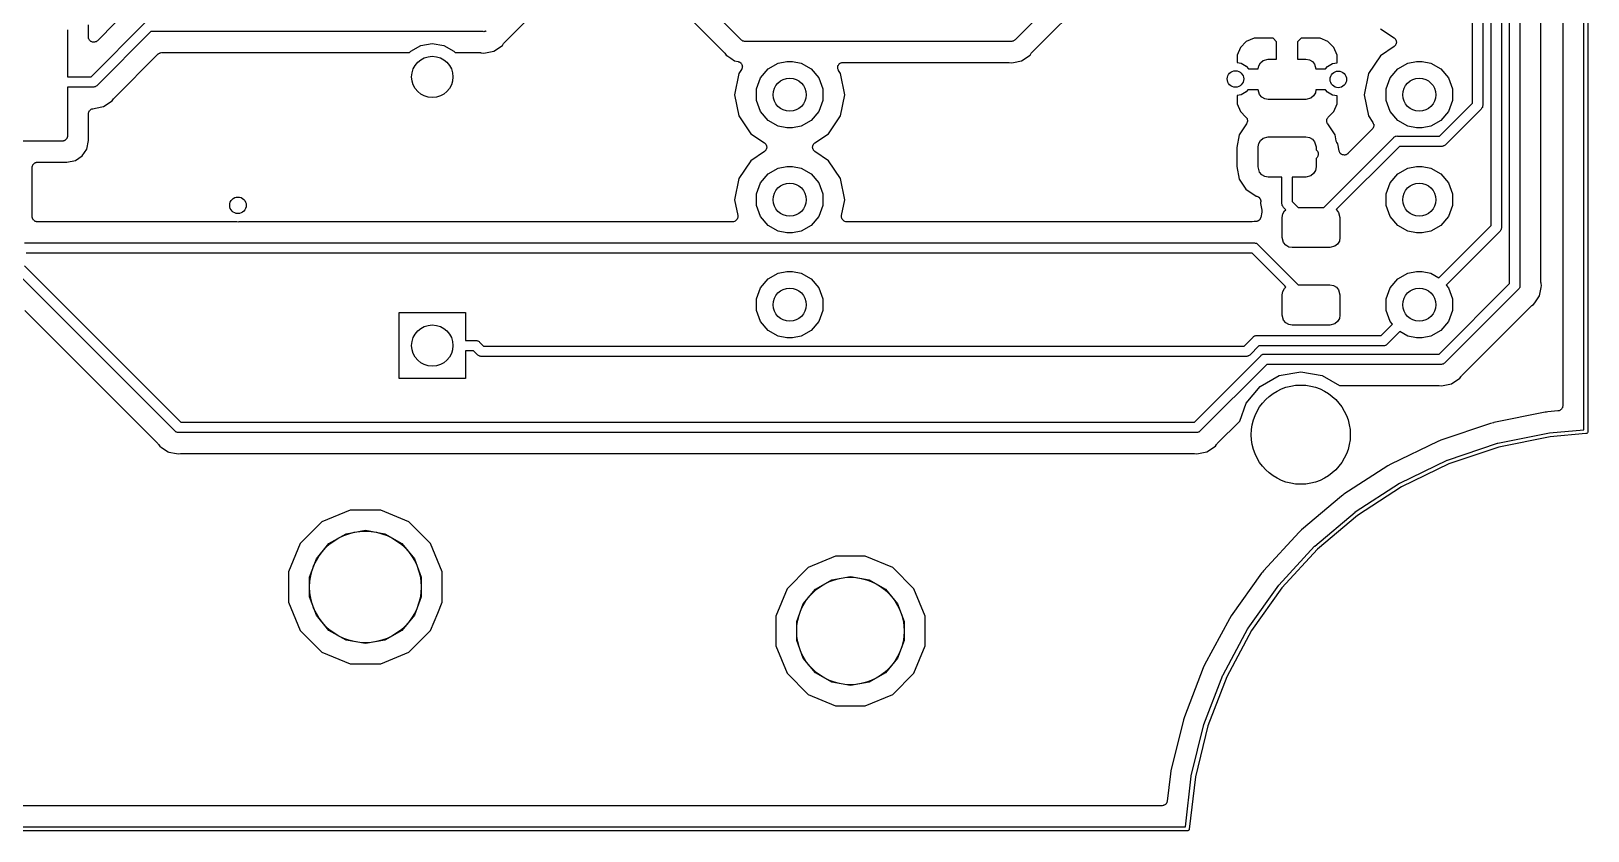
# Model space of a CAD drawing. Extents: x 202.7 to 262.5, y -125.5 to -33.7.
# Drawn here: x 224.82 to 262.5, y -125.46 to -106.11 of the extents above; entities that cross this region are included whole.
import ezdxf

# ---------------------------------------------------------------- set-up
doc = ezdxf.new("R2010")
doc.units = 0
doc.header["$MEASUREMENT"] = 0
doc.layers.add('BLACK', color=7, linetype='CONTINUOUS')

msp = doc.modelspace()

# ---------------------------------------------------------------- linework, layer by layer
at = {"layer": 'BLACK', "linetype": 'CONTINUOUS'}
for p, q in [((262.4, -115.754), (262.4, -43.7949)), ((262.5, -43.7456), (262.5, -115.804)), ((260.606, -112.216), (260.606, -84.9719)), ((260.856, -84.8045), (260.856, -112.263)), ((260.156, -110.817), (260.156, -90.1542)), ((260.406, -90.1078), (260.406, -110.864)), ((259.706, -107.852), (259.706, -91.3328)), ((259.956, -91.2864), (259.956, -107.899)), ((257.34, -97.615), (248.636, -106.32)), ((261.364, -112.193), (261.364, -97.729)), ((261.892, -97.7345), (261.892, -115.175)), ((249.097, -106.576), (253.313, -102.361)), ((242.003, -106.32), (239.481, -103.798)), ((236.27, -106.395), (238.53, -104.134)), ((239.35, -104.385), (241.594, -106.63)), ((225.7, -106.077), (225.7, -107.214)), ((226.208, -106.255), (226.208, -105.963)), ((226.211, -106.272), (226.208, -106.255)), ((226.274, -107.214), (227.573, -105.915)), ((227.717, -106.125), (226.418, -107.424)), ((226.864, -105.906), (226.425, -106.345)), ((235.764, -106.125), (227.717, -106.125)), ((235.78, -106.126), (235.764, -106.125)), ((235.796, -106.122), (235.78, -106.126)), ((235.813, -106.119), (235.796, -106.122)), ((235.818, -106.116), (235.813, -106.119)), ((235.823, -106.115), (235.818, -106.116)), ((235.837, -106.106), (235.823, -106.115)), ((257.477, -106.053), (257.808, -106.274)), ((226.212, -106.288), (226.211, -106.272)), ((226.215, -106.293), (226.212, -106.288)), ((226.216, -106.299), (226.215, -106.293)), ((226.224, -106.313), (226.216, -106.299)), ((226.231, -106.328), (226.224, -106.313)), ((226.235, -106.332), (226.231, -106.328)), ((226.238, -106.337), (226.235, -106.332)), ((226.25, -106.347), (226.238, -106.337)), ((226.262, -106.359), (226.25, -106.347)), ((226.267, -106.362), (226.262, -106.359)), ((226.272, -106.365), (226.267, -106.362)), ((226.287, -106.371), (226.272, -106.365)), ((226.302, -106.378), (226.287, -106.371)), ((226.308, -106.378), (226.302, -106.378)), ((226.313, -106.38), (226.308, -106.378)), ((226.33, -106.38), (226.313, -106.38)), ((226.346, -106.382), (226.33, -106.38)), ((226.351, -106.38), (226.346, -106.382)), ((226.357, -106.38), (226.351, -106.38)), ((226.373, -106.375), (226.357, -106.38)), ((226.389, -106.37), (226.373, -106.375)), ((226.393, -106.367), (226.389, -106.37)), ((226.398, -106.365), (226.393, -106.367)), ((226.411, -106.355), (226.398, -106.365)), ((226.425, -106.345), (226.411, -106.355)), ((227.953, -106.638), (227.969, -106.633)), ((227.969, -106.633), (227.974, -106.634)), ((227.974, -106.634), (227.98, -106.633)), ((227.98, -106.633), (233.978, -106.633)), ((233.978, -106.633), (234.008, -106.598)), ((234.008, -106.598), (234.252, -106.457)), ((234.252, -106.457), (234.53, -106.408)), ((234.53, -106.408), (234.808, -106.457)), ((234.808, -106.457), (235.052, -106.598)), ((235.052, -106.598), (235.082, -106.633)), ((235.082, -106.633), (235.695, -106.633)), ((235.695, -106.633), (235.707, -106.635)), ((235.707, -106.635), (235.719, -106.635)), ((235.719, -106.635), (235.769, -106.645)), ((235.769, -106.645), (235.819, -106.635)), ((235.819, -106.635), (236.016, -106.596)), ((235.819, -106.635), (235.819, -106.635)), ((236.016, -106.596), (236.226, -106.456)), ((236.226, -106.456), (236.254, -106.414)), ((236.254, -106.414), (236.263, -106.405)), ((236.263, -106.405), (236.27, -106.395)), ((241.594, -106.63), (241.602, -106.64)), ((242.013, -106.332), (242.003, -106.32)), ((242.028, -106.341), (242.013, -106.332)), ((242.041, -106.35), (242.028, -106.341)), ((242.047, -106.351), (242.041, -106.35)), ((242.052, -106.354), (242.047, -106.351)), ((242.068, -106.357), (242.052, -106.354)), ((242.084, -106.361), (242.068, -106.357)), ((242.1, -106.36), (242.084, -106.361)), ((248.538, -106.36), (242.1, -106.36)), ((248.555, -106.361), (248.538, -106.36)), ((248.571, -106.357), (248.555, -106.361)), ((248.587, -106.354), (248.571, -106.357)), ((248.592, -106.351), (248.587, -106.354)), ((248.597, -106.35), (248.592, -106.351)), ((248.611, -106.341), (248.597, -106.35)), ((248.625, -106.332), (248.611, -106.341)), ((248.636, -106.32), (248.625, -106.332)), ((249.037, -106.64), (249.044, -106.63)), ((249.044, -106.63), (249.097, -106.576)), ((249.097, -106.576), (249.097, -106.576)), ((254.089, -106.505), (254.012, -106.691)), ((254.232, -106.362), (254.089, -106.505)), ((254.419, -106.284), (254.232, -106.362)), ((254.882, -106.284), (254.419, -106.284)), ((254.966, -106.369), (254.882, -106.284)), ((254.966, -106.792), (254.966, -106.369)), ((255.558, -106.284), (255.474, -106.369)), ((255.474, -106.369), (255.474, -106.792)), ((256.021, -106.284), (255.558, -106.284)), ((256.208, -106.362), (256.021, -106.284)), ((256.351, -106.505), (256.208, -106.362)), ((256.428, -106.691), (256.351, -106.505)), ((257.808, -106.486), (257.477, -106.707)), ((257.808, -106.274), (257.818, -106.284)), ((257.818, -106.476), (257.808, -106.486)), ((257.818, -106.284), (257.829, -106.292)), ((257.829, -106.468), (257.818, -106.476)), ((257.829, -106.292), (257.834, -106.299)), ((257.834, -106.461), (257.829, -106.468)), ((257.834, -106.299), (257.84, -106.305)), ((257.84, -106.455), (257.834, -106.461)), ((257.84, -106.305), (257.846, -106.317)), ((257.846, -106.443), (257.84, -106.455)), ((257.846, -106.317), (257.854, -106.329)), ((257.854, -106.431), (257.846, -106.443)), ((257.854, -106.329), (257.856, -106.337)), ((257.856, -106.423), (257.854, -106.431)), ((257.856, -106.337), (257.86, -106.344)), ((257.86, -106.416), (257.856, -106.423)), ((257.86, -106.344), (257.861, -106.358)), ((257.861, -106.402), (257.86, -106.416)), ((257.861, -106.358), (257.864, -106.372)), ((257.864, -106.388), (257.861, -106.402)), ((257.864, -106.372), (257.864, -106.38)), ((257.864, -106.38), (257.864, -106.388)), ((226.827, -107.734), (227.89, -106.67)), ((227.89, -106.67), (227.895, -106.667)), ((227.895, -106.667), (227.898, -106.663)), ((227.898, -106.663), (227.913, -106.654)), ((227.913, -106.654), (227.926, -106.645)), ((227.926, -106.645), (227.932, -106.643)), ((227.932, -106.643), (227.936, -106.641)), ((227.936, -106.641), (227.953, -106.638)), ((241.602, -106.64), (241.61, -106.649)), ((241.61, -106.649), (241.639, -106.691)), ((241.639, -106.691), (241.681, -106.72)), ((241.681, -106.72), (241.681, -106.72)), ((241.681, -106.72), (241.756, -106.77)), ((241.756, -106.77), (241.848, -106.831)), ((241.848, -106.831), (241.932, -106.848)), ((241.932, -106.848), (241.945, -106.853)), ((241.945, -106.853), (241.958, -106.856)), ((241.958, -106.856), (241.965, -106.861)), ((241.965, -106.861), (241.973, -106.864)), ((241.973, -106.864), (241.983, -106.873)), ((241.983, -106.873), (241.995, -106.881)), ((241.995, -106.881), (242, -106.887)), ((242, -106.887), (242.006, -106.893)), ((242.006, -106.893), (242.013, -106.905)), ((242.013, -106.905), (242.021, -106.916)), ((242.021, -106.916), (242.023, -106.924)), ((242.023, -106.924), (242.027, -106.932)), ((242.027, -107.01), (242.025, -107.018)), ((242.027, -106.932), (242.029, -106.945)), ((242.03, -107.003), (242.027, -107.01)), ((242.029, -106.945), (242.033, -106.959)), ((242.031, -106.989), (242.03, -107.003)), ((242.034, -106.975), (242.031, -106.989)), ((242.033, -106.959), (242.033, -106.967)), ((242.033, -106.967), (242.034, -106.975)), ((242.658, -107.028), (242.902, -106.887)), ((242.902, -106.887), (243.11, -106.85)), ((243.11, -106.85), (243.25, -106.85)), ((243.25, -106.85), (243.458, -106.887)), ((243.458, -106.887), (243.702, -107.028)), ((244.342, -106.981), (244.343, -106.977)), ((244.343, -106.999), (244.342, -106.981)), ((244.343, -106.973), (244.349, -106.956)), ((244.343, -106.977), (244.343, -106.973)), ((244.343, -107.017), (244.343, -106.999)), ((244.349, -106.956), (244.354, -106.939)), ((244.354, -106.939), (244.357, -106.935)), ((244.357, -106.935), (244.358, -106.932)), ((244.358, -106.932), (244.37, -106.918)), ((244.37, -106.918), (244.38, -106.903)), ((244.38, -106.903), (244.384, -106.901)), ((244.384, -106.901), (244.387, -106.898)), ((244.387, -106.898), (244.402, -106.889)), ((244.402, -106.889), (244.417, -106.879)), ((244.417, -106.879), (244.421, -106.878)), ((244.421, -106.878), (244.425, -106.876)), ((244.425, -106.876), (244.442, -106.873)), ((244.442, -106.873), (244.46, -106.868)), ((244.46, -106.868), (244.464, -106.869)), ((244.464, -106.869), (244.468, -106.868)), ((244.468, -106.868), (248.469, -106.868)), ((248.469, -106.868), (248.481, -106.87)), ((248.481, -106.87), (248.494, -106.87)), ((248.494, -106.87), (248.544, -106.88)), ((248.544, -106.88), (248.594, -106.87)), ((248.594, -106.87), (248.791, -106.831)), ((248.594, -106.87), (248.594, -106.87)), ((248.791, -106.831), (249, -106.691)), ((249, -106.691), (249.028, -106.649)), ((249.028, -106.649), (249.037, -106.64)), ((254.012, -106.691), (254.012, -106.871)), ((254.012, -106.871), (254.109, -106.888)), ((254.109, -106.888), (254.231, -106.959)), ((254.231, -106.959), (254.287, -107.026)), ((254.522, -107.026), (254.535, -106.953)), ((254.535, -106.953), (254.577, -106.88)), ((254.577, -106.88), (254.642, -106.825)), ((254.642, -106.825), (254.764, -106.792)), ((254.764, -106.792), (254.966, -106.792)), ((255.474, -106.792), (255.676, -106.792)), ((255.676, -106.792), (255.76, -106.807)), ((255.76, -106.807), (255.833, -106.85)), ((255.833, -106.85), (255.887, -106.914)), ((255.887, -106.914), (255.917, -107.026)), ((256.151, -107.026), (256.199, -106.969)), ((256.199, -106.969), (256.321, -106.898)), ((256.321, -106.898), (256.428, -106.879)), ((256.428, -106.879), (256.428, -106.691)), ((257.477, -106.707), (257.188, -107.14)), ((257.898, -107.028), (258.142, -106.887)), ((258.142, -106.887), (258.35, -106.85)), ((258.35, -106.85), (258.49, -106.85)), ((258.49, -106.85), (258.698, -106.887)), ((258.698, -106.887), (258.942, -107.028)), ((225.7, -107.214), (226.274, -107.214)), ((241.948, -107.14), (241.846, -107.65)), ((242.012, -107.043), (241.948, -107.14)), ((242.018, -107.03), (242.012, -107.043)), ((242.025, -107.018), (242.018, -107.03)), ((242.38, -107.509), (242.476, -107.244)), ((242.476, -107.244), (242.658, -107.028)), ((243.702, -107.028), (243.884, -107.244)), ((243.884, -107.244), (243.98, -107.509)), ((244.345, -107.021), (244.343, -107.017)), ((244.345, -107.025), (244.345, -107.021)), ((244.352, -107.042), (244.345, -107.025)), ((244.358, -107.059), (244.352, -107.042)), ((244.361, -107.062), (244.358, -107.059)), ((244.363, -107.066), (244.361, -107.062)), ((244.412, -107.14), (244.363, -107.066)), ((244.514, -107.65), (244.412, -107.14)), ((254.287, -107.026), (254.522, -107.026)), ((255.917, -107.026), (256.151, -107.026)), ((257.188, -107.14), (257.086, -107.65)), ((257.62, -107.509), (257.716, -107.244)), ((257.716, -107.244), (257.898, -107.028)), ((258.942, -107.028), (259.124, -107.244)), ((259.124, -107.244), (259.22, -107.509)), ((226.321, -107.464), (225.7, -107.464)), ((225.7, -107.464), (225.7, -108.648)), ((226.337, -107.465), (226.321, -107.464)), ((226.353, -107.461), (226.337, -107.465)), ((226.369, -107.458), (226.353, -107.461)), ((226.374, -107.455), (226.369, -107.458)), ((226.38, -107.454), (226.374, -107.455)), ((226.393, -107.445), (226.38, -107.454)), ((226.408, -107.436), (226.393, -107.445)), ((226.418, -107.424), (226.408, -107.436)), ((226.782, -107.795), (226.811, -107.753)), ((226.811, -107.753), (226.819, -107.744)), ((226.819, -107.744), (226.827, -107.734)), ((241.846, -107.65), (241.948, -108.16)), ((242.38, -107.791), (242.38, -107.509)), ((243.98, -107.509), (243.98, -107.791)), ((244.412, -108.16), (244.514, -107.65)), ((254.109, -107.652), (254.012, -107.669)), ((254.012, -107.669), (254.012, -107.869)), ((254.231, -107.581), (254.109, -107.652)), ((254.271, -107.534), (254.231, -107.581)), ((254.523, -107.534), (254.271, -107.534)), ((254.553, -107.646), (254.523, -107.534)), ((254.607, -107.71), (254.553, -107.646)), ((254.68, -107.753), (254.607, -107.71)), ((254.764, -107.767), (254.68, -107.753)), ((255.798, -107.735), (255.676, -107.767)), ((255.863, -107.68), (255.798, -107.735)), ((255.905, -107.607), (255.863, -107.68)), ((255.918, -107.534), (255.905, -107.607)), ((256.151, -107.534), (255.918, -107.534)), ((256.199, -107.591), (256.151, -107.534)), ((256.321, -107.662), (256.199, -107.591)), ((256.428, -107.681), (256.321, -107.662)), ((256.428, -107.869), (256.428, -107.681)), ((257.086, -107.65), (257.188, -108.16)), ((257.62, -107.791), (257.62, -107.509)), ((259.22, -107.509), (259.22, -107.791)), ((226.208, -108.112), (226.212, -108.092)), ((226.208, -108.762), (226.208, -108.112)), ((226.212, -108.092), (226.215, -108.071)), ((226.215, -108.07), (226.216, -108.069)), ((226.215, -108.071), (226.215, -108.07)), ((226.216, -108.069), (226.226, -108.051)), ((226.226, -108.051), (226.236, -108.033)), ((226.236, -108.033), (226.237, -108.032)), ((226.237, -108.032), (226.238, -108.03)), ((226.238, -108.03), (226.254, -108.017)), ((226.254, -108.017), (226.269, -108.004)), ((226.269, -108.004), (226.27, -108.003)), ((226.27, -108.003), (226.272, -108.002)), ((226.272, -108.002), (226.291, -107.995)), ((226.291, -107.995), (226.31, -107.988)), ((226.31, -107.988), (226.376, -107.974)), ((226.376, -107.974), (226.573, -107.935)), ((226.376, -107.974), (226.376, -107.974)), ((226.573, -107.935), (226.782, -107.795)), ((242.476, -108.056), (242.38, -107.791)), ((242.658, -108.272), (242.476, -108.056)), ((243.884, -108.056), (243.702, -108.272)), ((243.98, -107.791), (243.884, -108.056)), ((254.012, -107.869), (254.089, -108.055)), ((254.089, -108.055), (254.225, -108.19)), ((255.676, -107.767), (254.764, -107.767)), ((256.215, -108.19), (256.351, -108.055)), ((256.351, -108.055), (256.428, -107.869)), ((257.716, -108.056), (257.62, -107.791)), ((257.898, -108.272), (257.716, -108.056)), ((258.908, -108.65), (259.706, -107.852)), ((259.124, -108.056), (258.942, -108.272)), ((259.916, -107.996), (259.052, -108.86)), ((259.22, -107.791), (259.124, -108.056)), ((259.928, -107.986), (259.916, -107.996)), ((259.937, -107.971), (259.928, -107.986)), ((259.946, -107.958), (259.937, -107.971)), ((259.947, -107.952), (259.946, -107.958)), ((259.95, -107.947), (259.947, -107.952)), ((259.953, -107.931), (259.95, -107.947)), ((259.957, -107.915), (259.953, -107.931)), ((259.956, -107.899), (259.957, -107.915)), ((241.948, -108.16), (242.237, -108.593)), ((242.902, -108.413), (242.658, -108.272)), ((243.11, -108.45), (242.902, -108.413)), ((243.25, -108.45), (243.11, -108.45)), ((243.458, -108.413), (243.25, -108.45)), ((243.702, -108.272), (243.458, -108.413)), ((244.123, -108.593), (244.412, -108.16)), ((254.236, -108.357), (254.06, -108.62)), ((254.225, -108.19), (254.225, -108.192)), ((254.225, -108.192), (254.226, -108.192)), ((254.226, -108.192), (254.238, -108.21)), ((254.237, -108.355), (254.236, -108.357)), ((254.238, -108.354), (254.237, -108.355)), ((254.238, -108.21), (254.25, -108.227)), ((254.239, -108.353), (254.238, -108.354)), ((254.248, -108.334), (254.239, -108.353)), ((254.257, -108.316), (254.248, -108.334)), ((254.25, -108.227), (254.25, -108.228)), ((254.25, -108.228), (254.251, -108.229)), ((254.251, -108.229), (254.256, -108.249)), ((254.256, -108.249), (254.261, -108.269)), ((254.259, -108.293), (254.257, -108.313)), ((254.257, -108.313), (254.257, -108.314)), ((254.257, -108.314), (254.257, -108.316)), ((254.261, -108.272), (254.259, -108.293)), ((254.261, -108.269), (254.261, -108.271)), ((254.261, -108.271), (254.261, -108.272)), ((256.179, -108.269), (256.184, -108.249)), ((256.179, -108.271), (256.179, -108.269)), ((256.179, -108.272), (256.179, -108.271)), ((256.181, -108.293), (256.179, -108.272)), ((256.183, -108.313), (256.181, -108.293)), ((256.183, -108.314), (256.183, -108.313)), ((256.183, -108.316), (256.183, -108.314)), ((256.192, -108.334), (256.183, -108.316)), ((256.184, -108.249), (256.189, -108.229)), ((256.189, -108.229), (256.19, -108.228)), ((256.19, -108.227), (256.202, -108.21)), ((256.19, -108.228), (256.19, -108.227)), ((256.201, -108.353), (256.192, -108.334)), ((256.202, -108.354), (256.201, -108.353)), ((256.202, -108.21), (256.214, -108.192)), ((256.203, -108.355), (256.202, -108.354)), ((256.204, -108.357), (256.203, -108.355)), ((256.38, -108.62), (256.204, -108.357)), ((256.214, -108.192), (256.215, -108.192)), ((256.215, -108.192), (256.215, -108.19)), ((257.282, -108.485), (256.694, -109.073)), ((257.188, -108.16), (257.298, -108.325)), ((257.294, -108.468), (257.282, -108.485)), ((257.306, -108.452), (257.294, -108.468)), ((257.298, -108.325), (257.306, -108.344)), ((257.306, -108.344), (257.315, -108.363)), ((257.307, -108.45), (257.306, -108.452)), ((257.313, -108.429), (257.307, -108.449)), ((257.307, -108.449), (257.307, -108.45)), ((257.318, -108.409), (257.313, -108.429)), ((257.315, -108.363), (257.315, -108.364)), ((257.315, -108.364), (257.316, -108.365)), ((257.316, -108.365), (257.317, -108.386)), ((257.317, -108.386), (257.319, -108.407)), ((257.319, -108.407), (257.318, -108.408)), ((257.318, -108.408), (257.318, -108.409)), ((258.142, -108.413), (257.898, -108.272)), ((258.35, -108.45), (258.142, -108.413)), ((258.49, -108.45), (258.35, -108.45)), ((258.698, -108.413), (258.49, -108.45)), ((258.942, -108.272), (258.698, -108.413)), ((225.573, -108.775), (224.563, -108.775)), ((225.584, -108.773), (225.573, -108.775)), ((225.595, -108.773), (225.584, -108.773)), ((225.605, -108.769), (225.595, -108.773)), ((225.616, -108.767), (225.605, -108.769)), ((225.626, -108.762), (225.616, -108.767)), ((225.636, -108.758), (225.626, -108.762)), ((225.645, -108.751), (225.636, -108.758)), ((225.655, -108.745), (225.645, -108.751)), ((225.662, -108.737), (225.655, -108.745)), ((225.67, -108.73), (225.662, -108.737)), ((225.676, -108.72), (225.67, -108.73)), ((225.683, -108.712), (225.676, -108.72)), ((225.687, -108.701), (225.683, -108.712)), ((225.692, -108.691), (225.687, -108.701)), ((225.694, -108.68), (225.692, -108.691)), ((225.698, -108.67), (225.694, -108.68)), ((225.7, -108.648), (225.698, -108.659)), ((225.698, -108.659), (225.698, -108.67)), ((226.167, -108.968), (226.208, -108.762)), ((242.237, -108.593), (242.568, -108.814)), ((242.568, -108.814), (242.578, -108.824)), ((242.578, -108.824), (242.589, -108.832)), ((242.589, -108.832), (242.594, -108.839)), ((242.594, -108.839), (242.6, -108.845)), ((242.6, -108.845), (242.606, -108.857)), ((242.606, -108.857), (242.614, -108.869)), ((242.614, -108.869), (242.616, -108.877)), ((242.616, -108.877), (242.62, -108.884)), ((242.62, -108.884), (242.621, -108.898)), ((243.739, -108.898), (243.74, -108.884)), ((243.74, -108.884), (243.744, -108.877)), ((243.744, -108.877), (243.746, -108.869)), ((243.746, -108.869), (243.754, -108.857)), ((243.754, -108.857), (243.76, -108.845)), ((243.76, -108.845), (243.766, -108.839)), ((243.766, -108.839), (243.771, -108.832)), ((243.771, -108.832), (243.782, -108.824)), ((243.782, -108.824), (243.792, -108.814)), ((243.792, -108.814), (244.123, -108.593)), ((254.06, -108.62), (254, -108.924)), ((254.52, -108.911), (254.535, -108.828)), ((254.535, -108.828), (254.577, -108.755)), ((254.577, -108.755), (254.642, -108.7)), ((254.642, -108.7), (254.764, -108.667)), ((254.764, -108.667), (255.676, -108.667)), ((255.676, -108.667), (255.76, -108.682)), ((255.76, -108.682), (255.833, -108.725)), ((255.833, -108.725), (255.887, -108.789)), ((255.887, -108.789), (255.92, -108.911)), ((256.111, -110.375), (257.795, -108.69)), ((256.409, -108.768), (256.38, -108.62)), ((256.41, -108.771), (256.409, -108.768)), ((256.411, -108.773), (256.41, -108.771)), ((256.418, -108.791), (256.411, -108.773)), ((256.425, -108.809), (256.418, -108.791)), ((256.427, -108.811), (256.425, -108.809)), ((256.428, -108.814), (256.427, -108.811)), ((256.446, -108.841), (256.428, -108.814)), ((256.48, -109.008), (256.446, -108.841)), ((257.795, -108.69), (257.806, -108.678)), ((257.806, -108.678), (257.82, -108.669)), ((257.82, -108.669), (257.834, -108.66)), ((257.834, -108.66), (257.839, -108.659)), ((257.839, -108.659), (257.844, -108.656)), ((257.844, -108.656), (257.86, -108.653)), ((257.86, -108.653), (257.876, -108.649)), ((257.876, -108.649), (257.893, -108.65)), ((257.893, -108.65), (258.908, -108.65)), ((259.003, -108.894), (258.987, -108.897)), ((259.008, -108.891), (259.003, -108.894)), ((259.014, -108.89), (259.008, -108.891)), ((259.027, -108.881), (259.014, -108.89)), ((259.042, -108.872), (259.027, -108.881)), ((259.052, -108.86), (259.042, -108.872)), ((225.687, -109.283), (225.893, -109.242)), ((225.893, -109.242), (226.057, -109.132)), ((226.057, -109.132), (226.167, -108.968)), ((242.237, -109.247), (241.948, -109.68)), ((242.568, -109.026), (242.237, -109.247)), ((242.578, -109.016), (242.568, -109.026)), ((242.589, -109.008), (242.578, -109.016)), ((242.594, -109.001), (242.589, -109.008)), ((242.6, -108.995), (242.594, -109.001)), ((242.606, -108.983), (242.6, -108.995)), ((242.614, -108.971), (242.606, -108.983)), ((242.616, -108.963), (242.614, -108.971)), ((242.62, -108.956), (242.616, -108.963)), ((242.621, -108.942), (242.62, -108.956)), ((242.621, -108.898), (242.624, -108.912)), ((242.624, -108.928), (242.621, -108.942)), ((242.624, -108.912), (242.624, -108.92)), ((242.624, -108.92), (242.624, -108.928)), ((243.736, -108.912), (243.739, -108.898)), ((243.736, -108.92), (243.736, -108.912)), ((243.736, -108.928), (243.736, -108.92)), ((243.739, -108.942), (243.736, -108.928)), ((243.74, -108.956), (243.739, -108.942)), ((243.744, -108.963), (243.74, -108.956)), ((243.746, -108.971), (243.744, -108.963)), ((243.754, -108.983), (243.746, -108.971)), ((243.76, -108.995), (243.754, -108.983)), ((243.766, -109.001), (243.76, -108.995)), ((243.771, -109.008), (243.766, -109.001)), ((243.782, -109.016), (243.771, -109.008)), ((243.792, -109.026), (243.782, -109.016)), ((244.123, -109.247), (243.792, -109.026)), ((244.412, -109.68), (244.123, -109.247)), ((254, -108.924), (254, -109.386)), ((254.52, -109.399), (254.52, -108.911)), ((255.92, -108.911), (255.92, -108.982)), ((255.92, -108.982), (255.923, -108.984)), ((255.946, -109.168), (255.92, -109.194)), ((255.92, -109.194), (255.92, -109.399)), ((255.923, -108.984), (255.954, -109.015)), ((255.965, -109.141), (255.946, -109.168)), ((255.954, -109.015), (255.973, -109.055)), ((255.976, -109.099), (255.965, -109.141)), ((255.973, -109.055), (255.976, -109.099)), ((257.939, -108.9), (256.409, -110.43)), ((256.481, -109.012), (256.48, -109.008)), ((256.482, -109.016), (256.481, -109.012)), ((256.489, -109.033), (256.482, -109.016)), ((256.496, -109.049), (256.489, -109.033)), ((256.498, -109.053), (256.496, -109.049)), ((256.5, -109.056), (256.498, -109.053)), ((256.513, -109.069), (256.5, -109.056)), ((256.525, -109.083), (256.513, -109.069)), ((256.528, -109.085), (256.525, -109.083)), ((256.531, -109.088), (256.528, -109.085)), ((256.548, -109.095), (256.531, -109.088)), ((256.563, -109.104), (256.548, -109.095)), ((256.568, -109.104), (256.563, -109.104)), ((256.571, -109.106), (256.568, -109.104)), ((256.589, -109.108), (256.571, -109.106)), ((256.607, -109.11), (256.589, -109.108)), ((256.611, -109.11), (256.607, -109.11)), ((256.615, -109.11), (256.611, -109.11)), ((256.633, -109.105), (256.615, -109.11)), ((256.65, -109.102), (256.633, -109.105)), ((256.654, -109.1), (256.65, -109.102)), ((256.658, -109.099), (256.654, -109.1)), ((256.673, -109.088), (256.658, -109.099)), ((256.688, -109.079), (256.673, -109.088)), ((256.691, -109.076), (256.688, -109.079)), ((256.694, -109.073), (256.691, -109.076)), ((258.955, -108.9), (257.939, -108.9)), ((258.971, -108.901), (258.955, -108.9)), ((258.987, -108.897), (258.971, -108.901)), ((224.845, -109.41), (224.847, -109.399)), ((224.845, -110.6), (224.845, -109.41)), ((224.847, -109.388), (224.851, -109.378)), ((224.847, -109.399), (224.847, -109.388)), ((224.851, -109.378), (224.853, -109.367)), ((224.853, -109.367), (224.859, -109.357)), ((224.859, -109.357), (224.862, -109.346)), ((224.862, -109.346), (224.87, -109.338)), ((224.87, -109.338), (224.875, -109.328)), ((224.875, -109.328), (224.884, -109.321)), ((224.884, -109.321), (224.891, -109.313)), ((224.891, -109.313), (224.9, -109.307)), ((224.9, -109.307), (224.909, -109.3)), ((224.909, -109.3), (224.919, -109.296)), ((224.919, -109.296), (224.929, -109.291)), ((224.929, -109.291), (224.94, -109.289)), ((224.94, -109.289), (224.95, -109.285)), ((224.95, -109.285), (224.962, -109.285)), ((224.962, -109.285), (224.972, -109.283)), ((224.972, -109.283), (225.687, -109.283)), ((242.476, -109.784), (242.658, -109.568)), ((242.658, -109.568), (242.902, -109.427)), ((242.902, -109.427), (243.11, -109.39)), ((243.11, -109.39), (243.25, -109.39)), ((243.25, -109.39), (243.458, -109.427)), ((243.458, -109.427), (243.702, -109.568)), ((243.702, -109.568), (243.884, -109.784)), ((254, -109.386), (254.06, -109.69)), ((254.553, -109.521), (254.52, -109.399)), ((254.607, -109.585), (254.553, -109.521)), ((254.68, -109.628), (254.607, -109.585)), ((254.764, -109.642), (254.68, -109.628)), ((255.095, -109.642), (254.764, -109.642)), ((255.095, -110.277), (255.095, -109.642)), ((255.676, -109.642), (255.345, -109.642)), ((255.345, -109.642), (255.345, -110.231)), ((255.798, -109.61), (255.676, -109.642)), ((255.863, -109.555), (255.798, -109.61)), ((255.905, -109.482), (255.863, -109.555)), ((255.92, -109.399), (255.905, -109.482)), ((257.716, -109.784), (257.898, -109.568)), ((257.898, -109.568), (258.142, -109.427)), ((258.142, -109.427), (258.35, -109.39)), ((258.35, -109.39), (258.49, -109.39)), ((258.49, -109.39), (258.698, -109.427)), ((258.698, -109.427), (258.942, -109.568)), ((258.942, -109.568), (259.124, -109.784)), ((241.948, -109.68), (241.846, -110.19)), ((242.38, -110.049), (242.476, -109.784)), ((243.884, -109.784), (243.98, -110.049)), ((244.514, -110.19), (244.412, -109.68)), ((254.06, -109.69), (254.225, -109.937)), ((254.225, -109.937), (254.472, -110.102)), ((257.62, -110.049), (257.716, -109.784)), ((259.124, -109.784), (259.22, -110.049)), ((241.846, -110.19), (241.923, -110.575)), ((242.38, -110.331), (242.38, -110.049)), ((242.476, -110.596), (242.38, -110.331)), ((243.98, -110.331), (243.884, -110.596)), ((243.98, -110.049), (243.98, -110.331)), ((244.437, -110.575), (244.514, -110.19)), ((254.472, -110.102), (254.481, -110.104)), ((254.481, -110.104), (254.491, -110.108)), ((254.491, -110.108), (254.502, -110.11)), ((254.502, -110.11), (254.511, -110.116)), ((254.511, -110.116), (254.522, -110.12)), ((254.522, -110.12), (254.53, -110.127)), ((254.53, -110.127), (254.54, -110.133)), ((254.54, -110.133), (254.547, -110.142)), ((254.547, -110.142), (254.555, -110.149)), ((254.555, -110.149), (254.56, -110.159)), ((254.56, -110.159), (254.567, -110.168)), ((254.567, -110.168), (254.571, -110.178)), ((254.571, -110.178), (254.576, -110.188)), ((254.58, -110.253), (254.575, -110.283)), ((254.575, -110.283), (254.607, -110.445)), ((254.576, -110.188), (254.578, -110.199)), ((254.578, -110.199), (254.581, -110.209)), ((254.581, -110.242), (254.58, -110.253)), ((254.581, -110.209), (254.581, -110.22)), ((254.581, -110.22), (254.583, -110.231)), ((254.583, -110.231), (254.581, -110.242)), ((255.094, -110.294), (255.095, -110.277)), ((255.098, -110.31), (255.094, -110.294)), ((255.101, -110.326), (255.098, -110.31)), ((255.104, -110.331), (255.101, -110.326)), ((255.105, -110.336), (255.104, -110.331)), ((255.114, -110.35), (255.105, -110.336)), ((255.123, -110.364), (255.114, -110.35)), ((255.135, -110.375), (255.123, -110.364)), ((255.193, -110.432), (255.135, -110.375)), ((255.345, -110.231), (255.489, -110.375)), ((255.489, -110.375), (256.111, -110.375)), ((257.62, -110.331), (257.62, -110.049)), ((257.716, -110.596), (257.62, -110.331)), ((259.22, -110.331), (259.124, -110.596)), ((259.22, -110.049), (259.22, -110.331)), ((224.847, -110.611), (224.845, -110.6)), ((224.847, -110.622), (224.847, -110.611)), ((224.851, -110.632), (224.847, -110.622)), ((224.853, -110.643), (224.851, -110.632)), ((224.859, -110.653), (224.853, -110.643)), ((224.862, -110.663), (224.859, -110.653)), ((224.87, -110.672), (224.862, -110.663)), ((224.875, -110.682), (224.87, -110.672)), ((224.884, -110.689), (224.875, -110.682)), ((224.891, -110.697), (224.884, -110.689)), ((224.9, -110.703), (224.891, -110.697)), ((224.909, -110.71), (224.9, -110.703)), ((224.919, -110.714), (224.909, -110.71)), ((224.929, -110.719), (224.919, -110.714)), ((224.94, -110.721), (224.929, -110.719)), ((224.95, -110.725), (224.94, -110.721)), ((224.962, -110.725), (224.95, -110.725)), ((224.972, -110.727), (224.962, -110.725)), ((229.801, -110.727), (224.972, -110.727)), ((229.825, -110.731), (229.801, -110.727)), ((229.849, -110.727), (229.825, -110.731)), ((241.798, -110.727), (229.849, -110.727)), ((241.8, -110.727), (241.798, -110.727)), ((241.801, -110.727), (241.8, -110.727)), ((241.822, -110.723), (241.801, -110.727)), ((241.842, -110.719), (241.822, -110.723)), ((241.843, -110.719), (241.842, -110.719)), ((241.844, -110.718), (241.843, -110.719)), ((241.862, -110.708), (241.844, -110.718)), ((241.88, -110.697), (241.862, -110.708)), ((241.881, -110.696), (241.88, -110.697)), ((241.882, -110.695), (241.881, -110.696)), ((241.895, -110.679), (241.882, -110.695)), ((241.908, -110.663), (241.895, -110.679)), ((241.909, -110.662), (241.908, -110.663)), ((241.91, -110.661), (241.909, -110.662)), ((241.916, -110.641), (241.91, -110.661)), ((241.924, -110.622), (241.916, -110.641)), ((241.923, -110.575), (241.923, -110.577)), ((241.923, -110.577), (241.924, -110.578)), ((241.924, -110.578), (241.924, -110.599)), ((241.924, -110.599), (241.924, -110.619)), ((241.924, -110.619), (241.924, -110.621)), ((241.924, -110.621), (241.924, -110.622)), ((242.658, -110.812), (242.476, -110.596)), ((243.884, -110.596), (243.702, -110.812)), ((244.436, -110.578), (244.437, -110.577)), ((244.436, -110.599), (244.436, -110.578)), ((244.436, -110.619), (244.436, -110.599)), ((244.436, -110.621), (244.436, -110.619)), ((244.436, -110.622), (244.436, -110.621)), ((244.444, -110.641), (244.436, -110.622)), ((244.437, -110.577), (244.437, -110.575)), ((244.45, -110.661), (244.444, -110.641)), ((244.451, -110.662), (244.45, -110.661)), ((244.452, -110.663), (244.451, -110.662)), ((244.465, -110.679), (244.452, -110.663)), ((244.478, -110.695), (244.465, -110.679)), ((244.479, -110.696), (244.478, -110.695)), ((244.48, -110.697), (244.479, -110.696)), ((244.498, -110.708), (244.48, -110.697)), ((244.516, -110.718), (244.498, -110.708)), ((244.517, -110.719), (244.516, -110.718)), ((244.518, -110.719), (244.517, -110.719)), ((244.538, -110.723), (244.518, -110.719)), ((244.559, -110.727), (244.538, -110.723)), ((244.56, -110.727), (244.559, -110.727)), ((244.562, -110.727), (244.56, -110.727)), ((254.348, -110.727), (244.562, -110.727)), ((254.36, -110.725), (254.348, -110.727)), ((254.372, -110.725), (254.36, -110.725)), ((254.422, -110.715), (254.372, -110.725)), ((254.433, -110.717), (254.422, -110.715)), ((254.444, -110.717), (254.433, -110.717)), ((254.455, -110.719), (254.444, -110.717)), ((254.466, -110.717), (254.455, -110.719)), ((254.477, -110.718), (254.466, -110.717)), ((254.488, -110.714), (254.477, -110.718)), ((254.499, -110.712), (254.488, -110.714)), ((254.508, -110.707), (254.499, -110.712)), ((254.519, -110.703), (254.508, -110.707)), ((254.528, -110.697), (254.519, -110.703)), ((254.537, -110.691), (254.528, -110.697)), ((254.545, -110.683), (254.537, -110.691)), ((254.553, -110.676), (254.545, -110.683)), ((254.559, -110.666), (254.553, -110.676)), ((254.566, -110.658), (254.559, -110.666)), ((254.57, -110.648), (254.566, -110.658)), ((254.576, -110.638), (254.57, -110.648)), ((254.578, -110.627), (254.576, -110.638)), ((254.582, -110.617), (254.578, -110.627)), ((254.607, -110.494), (254.582, -110.617)), ((254.607, -110.445), (254.607, -110.447)), ((254.607, -110.447), (254.608, -110.45)), ((254.608, -110.45), (254.607, -110.469)), ((254.607, -110.469), (254.608, -110.489)), ((254.608, -110.489), (254.607, -110.491)), ((254.607, -110.491), (254.607, -110.494)), ((255.1, -110.619), (255.115, -110.535)), ((255.1, -111.106), (255.1, -110.619)), ((255.115, -110.535), (255.157, -110.462)), ((255.157, -110.462), (255.193, -110.432)), ((256.409, -110.43), (256.413, -110.432)), ((256.413, -110.432), (256.467, -110.497)), ((256.467, -110.497), (256.5, -110.619)), ((256.5, -110.619), (256.5, -111.106)), ((257.898, -110.812), (257.716, -110.596)), ((259.124, -110.596), (258.942, -110.812)), ((242.902, -110.953), (242.658, -110.812)), ((243.11, -110.99), (242.902, -110.953)), ((243.25, -110.99), (243.11, -110.99)), ((243.458, -110.953), (243.25, -110.99)), ((243.702, -110.812), (243.458, -110.953)), ((255.133, -111.228), (255.1, -111.106)), ((256.5, -111.106), (256.485, -111.19)), ((258.142, -110.953), (257.898, -110.812)), ((258.35, -110.99), (258.142, -110.953)), ((258.49, -110.99), (258.35, -110.99)), ((258.698, -110.953), (258.49, -110.99)), ((258.942, -110.812), (258.698, -110.953)), ((258.894, -112.08), (260.156, -110.817)), ((260.366, -110.961), (259.069, -112.258)), ((260.378, -110.951), (260.366, -110.961)), ((260.387, -110.936), (260.378, -110.951)), ((260.396, -110.923), (260.387, -110.936)), ((260.397, -110.917), (260.396, -110.923)), ((260.4, -110.912), (260.397, -110.917)), ((260.403, -110.896), (260.4, -110.912)), ((260.407, -110.88), (260.403, -110.896)), ((260.406, -110.864), (260.407, -110.88)), ((224.655, -111.235), (254.417, -111.235)), ((254.371, -111.485), (224.702, -111.485)), ((255.163, -112.277), (254.371, -111.485)), ((254.417, -111.235), (254.434, -111.234)), ((254.434, -111.234), (254.45, -111.238)), ((254.45, -111.238), (254.466, -111.241)), ((254.466, -111.241), (254.471, -111.244)), ((254.471, -111.244), (254.476, -111.245)), ((254.476, -111.245), (254.49, -111.254)), ((254.49, -111.254), (254.504, -111.263)), ((254.504, -111.263), (254.515, -111.275)), ((254.515, -111.275), (255.34, -112.101)), ((255.187, -111.293), (255.133, -111.228)), ((255.26, -111.335), (255.187, -111.293)), ((255.344, -111.35), (255.26, -111.335)), ((256.256, -111.35), (255.344, -111.35)), ((256.378, -111.317), (256.256, -111.35)), ((256.443, -111.263), (256.378, -111.317)), ((256.485, -111.19), (256.443, -111.263)), ((224.658, -111.791), (228.439, -115.572)), ((228.295, -115.782), (224.577, -112.064)), ((242.476, -112.324), (242.658, -112.108)), ((242.658, -112.108), (242.902, -111.967)), ((242.902, -111.967), (243.11, -111.93)), ((243.11, -111.93), (243.25, -111.93)), ((243.25, -111.93), (243.458, -111.967)), ((243.458, -111.967), (243.702, -112.108)), ((243.702, -112.108), (243.884, -112.324)), ((255.193, -112.307), (255.163, -112.277)), ((255.163, -112.277), (255.163, -112.277)), ((255.34, -112.101), (255.34, -112.101)), ((255.34, -112.101), (255.489, -112.25)), ((255.489, -112.25), (256.256, -112.25)), ((256.256, -112.25), (256.34, -112.265)), ((256.34, -112.265), (256.413, -112.307)), ((257.716, -112.324), (257.898, -112.108)), ((257.898, -112.108), (258.142, -111.967)), ((258.142, -111.967), (258.35, -111.93)), ((258.35, -111.93), (258.49, -111.93)), ((258.49, -111.93), (258.698, -111.967)), ((258.698, -111.967), (258.894, -112.08)), ((258.897, -113.925), (260.606, -112.216)), ((259.069, -112.258), (259.124, -112.324)), ((260.857, -112.279), (260.853, -112.295)), ((260.856, -112.263), (260.857, -112.279)), ((261.366, -112.205), (261.364, -112.193)), ((261.366, -112.218), (261.366, -112.205)), ((261.376, -112.268), (261.366, -112.218)), ((261.366, -112.318), (261.376, -112.268)), ((242.38, -112.589), (242.476, -112.324)), ((242.38, -112.871), (242.38, -112.589)), ((243.884, -112.324), (243.98, -112.589)), ((243.98, -112.589), (243.98, -112.871)), ((255.1, -112.494), (255.115, -112.41)), ((255.1, -112.981), (255.1, -112.494)), ((255.115, -112.41), (255.157, -112.337)), ((255.157, -112.337), (255.193, -112.307)), ((256.413, -112.307), (256.467, -112.372)), ((256.467, -112.372), (256.5, -112.494)), ((256.5, -112.494), (256.5, -112.981)), ((257.62, -112.589), (257.716, -112.324)), ((257.62, -112.871), (257.62, -112.589)), ((260.816, -112.36), (259.041, -114.135)), ((259.124, -112.324), (259.22, -112.589)), ((259.22, -112.589), (259.22, -112.871)), ((260.828, -112.35), (260.816, -112.36)), ((260.837, -112.335), (260.828, -112.35)), ((260.846, -112.322), (260.837, -112.335)), ((260.847, -112.316), (260.846, -112.322)), ((260.85, -112.311), (260.847, -112.316)), ((260.853, -112.295), (260.85, -112.311)), ((261.216, -112.682), (261.327, -112.515)), ((261.327, -112.515), (261.366, -112.318)), ((261.366, -112.318), (261.366, -112.318)), ((224.667, -112.872), (227.886, -116.092)), ((233.73, -114.52), (233.73, -112.92)), ((233.73, -112.92), (235.33, -112.92)), ((235.33, -112.92), (235.33, -113.595)), ((242.476, -113.136), (242.38, -112.871)), ((243.98, -112.871), (243.884, -113.136)), ((255.133, -113.103), (255.1, -112.981)), ((256.5, -112.981), (256.485, -113.065)), ((257.716, -113.136), (257.62, -112.871)), ((259.22, -112.871), (259.124, -113.136)), ((259.45, -114.445), (261.126, -112.769)), ((261.126, -112.769), (261.136, -112.761)), ((261.136, -112.761), (261.145, -112.753)), ((261.145, -112.753), (261.187, -112.724)), ((261.187, -112.724), (261.216, -112.682)), ((261.216, -112.682), (261.216, -112.682)), ((242.658, -113.352), (242.476, -113.136)), ((242.902, -113.493), (242.658, -113.352)), ((243.702, -113.352), (243.458, -113.493)), ((243.884, -113.136), (243.702, -113.352)), ((255.187, -113.168), (255.133, -113.103)), ((255.26, -113.21), (255.187, -113.168)), ((255.344, -113.225), (255.26, -113.21)), ((256.256, -113.225), (255.344, -113.225)), ((256.378, -113.192), (256.256, -113.225)), ((256.443, -113.138), (256.378, -113.192)), ((256.485, -113.065), (256.443, -113.138)), ((257.498, -113.475), (257.771, -113.202)), ((257.946, -113.38), (257.642, -113.685)), ((257.771, -113.202), (257.716, -113.136)), ((258.142, -113.493), (257.946, -113.38)), ((258.942, -113.352), (258.698, -113.493)), ((259.124, -113.136), (258.942, -113.352)), ((235.33, -113.595), (235.575, -113.595)), ((235.575, -113.595), (235.591, -113.594)), ((235.591, -113.594), (235.607, -113.598)), ((235.607, -113.598), (235.623, -113.601)), ((235.623, -113.601), (235.628, -113.604)), ((235.628, -113.604), (235.634, -113.605)), ((235.634, -113.605), (235.647, -113.614)), ((235.647, -113.614), (235.662, -113.623)), ((235.662, -113.623), (235.672, -113.635)), ((235.672, -113.635), (235.767, -113.73)), ((235.767, -113.73), (254.181, -113.73)), ((243.11, -113.53), (242.902, -113.493)), ((243.25, -113.53), (243.11, -113.53)), ((243.458, -113.493), (243.25, -113.53)), ((254.181, -113.73), (254.395, -113.515)), ((254.539, -113.725), (254.325, -113.94)), ((254.395, -113.515), (254.406, -113.503)), ((254.406, -113.503), (254.42, -113.494)), ((254.42, -113.494), (254.434, -113.485)), ((254.434, -113.485), (254.439, -113.484)), ((254.439, -113.484), (254.444, -113.481)), ((254.444, -113.481), (254.461, -113.478)), ((254.461, -113.478), (254.477, -113.474)), ((254.477, -113.474), (254.493, -113.475)), ((254.493, -113.475), (257.498, -113.475)), ((257.545, -113.725), (254.539, -113.725)), ((257.561, -113.726), (257.545, -113.725)), ((257.577, -113.722), (257.561, -113.726)), ((257.593, -113.719), (257.577, -113.722)), ((257.598, -113.716), (257.593, -113.719)), ((257.604, -113.715), (257.598, -113.716)), ((257.617, -113.706), (257.604, -113.715)), ((257.632, -113.697), (257.617, -113.706)), ((257.642, -113.685), (257.632, -113.697)), ((258.35, -113.53), (258.142, -113.493)), ((258.49, -113.53), (258.35, -113.53)), ((258.698, -113.493), (258.49, -113.53)), ((235.528, -113.845), (235.33, -113.845)), ((235.33, -113.845), (235.33, -114.52)), ((235.623, -113.94), (235.528, -113.845)), ((235.633, -113.952), (235.623, -113.94)), ((235.648, -113.961), (235.633, -113.952)), ((235.661, -113.97), (235.648, -113.961)), ((235.667, -113.971), (235.661, -113.97)), ((235.672, -113.974), (235.667, -113.971)), ((235.688, -113.977), (235.672, -113.974)), ((235.704, -113.981), (235.688, -113.977)), ((235.72, -113.98), (235.704, -113.981)), ((254.227, -113.98), (235.72, -113.98)), ((252.975, -115.572), (254.582, -113.965)), ((254.244, -113.981), (254.227, -113.98)), ((254.26, -113.977), (254.244, -113.981)), ((254.276, -113.974), (254.26, -113.977)), ((254.281, -113.971), (254.276, -113.974)), ((254.286, -113.97), (254.281, -113.971)), ((254.3, -113.961), (254.286, -113.97)), ((254.314, -113.952), (254.3, -113.961)), ((254.325, -113.94), (254.314, -113.952)), ((254.582, -113.965), (254.592, -113.953)), ((254.592, -113.953), (254.607, -113.944)), ((254.607, -113.944), (254.62, -113.935)), ((254.62, -113.935), (254.626, -113.934)), ((254.626, -113.934), (254.631, -113.931)), ((254.631, -113.931), (254.647, -113.928)), ((254.647, -113.928), (254.663, -113.924)), ((254.663, -113.924), (254.679, -113.925)), ((254.679, -113.925), (258.897, -113.925)), ((258.992, -114.169), (258.976, -114.172)), ((258.997, -114.166), (258.992, -114.169)), ((259.003, -114.165), (258.997, -114.166)), ((259.016, -114.156), (259.003, -114.165)), ((259.031, -114.147), (259.016, -114.156)), ((259.041, -114.135), (259.031, -114.147)), ((235.33, -114.52), (233.73, -114.52)), ((254.726, -114.175), (253.119, -115.782)), ((254.571, -114.708), (255.029, -114.444)), ((258.944, -114.175), (254.726, -114.175)), ((255.029, -114.444), (255.55, -114.352)), ((255.55, -114.352), (256.071, -114.444)), ((256.071, -114.444), (256.485, -114.683)), ((258.96, -114.176), (258.944, -114.175)), ((258.976, -114.172), (258.96, -114.176)), ((259.196, -114.646), (259.405, -114.506)), ((259.405, -114.506), (259.434, -114.464)), ((259.434, -114.464), (259.442, -114.455)), ((259.442, -114.455), (259.45, -114.445)), ((254.231, -115.113), (254.571, -114.708)), ((256.485, -114.683), (258.874, -114.683)), ((258.874, -114.683), (258.886, -114.685)), ((258.886, -114.685), (258.899, -114.685)), ((258.899, -114.685), (258.949, -114.695)), ((258.949, -114.695), (258.999, -114.685)), ((258.999, -114.685), (259.196, -114.646)), ((258.999, -114.685), (258.999, -114.685)), ((254.074, -115.546), (254.231, -115.113)), ((261.777, -115.302), (261.531, -115.325)), ((261.782, -115.301), (261.777, -115.302)), ((261.787, -115.301), (261.782, -115.301)), ((261.803, -115.295), (261.787, -115.301)), ((261.819, -115.29), (261.803, -115.295)), ((261.824, -115.287), (261.819, -115.29)), ((261.828, -115.285), (261.824, -115.287)), ((261.841, -115.275), (261.828, -115.285)), ((261.855, -115.265), (261.841, -115.275)), ((261.858, -115.26), (261.855, -115.265)), ((261.862, -115.257), (261.858, -115.26)), ((261.871, -115.242), (261.862, -115.257)), ((261.88, -115.229), (261.871, -115.242)), ((261.882, -115.223), (261.88, -115.229)), ((261.884, -115.219), (261.882, -115.223)), ((261.887, -115.202), (261.884, -115.219)), ((261.892, -115.186), (261.887, -115.202)), ((261.892, -115.175), (261.891, -115.181)), ((261.891, -115.181), (261.892, -115.186)), ((228.439, -115.572), (252.975, -115.572)), ((253.528, -116.092), (254.074, -115.546)), ((260.146, -115.604), (258.944, -116.008)), ((260.213, -115.586), (260.146, -115.604)), ((260.222, -115.584), (260.213, -115.586)), ((260.213, -115.586), (260.213, -115.586)), ((261.465, -115.334), (260.222, -115.584)), ((261.497, -115.33), (261.465, -115.334)), ((261.498, -115.33), (261.497, -115.33)), ((261.499, -115.33), (261.498, -115.33)), ((261.531, -115.325), (261.499, -115.33)), ((228.305, -115.794), (228.295, -115.782)), ((228.32, -115.803), (228.305, -115.794)), ((228.333, -115.812), (228.32, -115.803)), ((228.339, -115.813), (228.333, -115.812)), ((228.344, -115.816), (228.339, -115.813)), ((228.36, -115.819), (228.344, -115.816)), ((228.376, -115.823), (228.36, -115.819)), ((228.392, -115.822), (228.376, -115.823)), ((253.022, -115.822), (228.392, -115.822)), ((253.038, -115.823), (253.022, -115.822)), ((253.054, -115.819), (253.038, -115.823)), ((253.07, -115.816), (253.054, -115.819)), ((253.075, -115.813), (253.07, -115.816)), ((253.081, -115.812), (253.075, -115.813)), ((253.094, -115.803), (253.081, -115.812)), ((253.109, -115.794), (253.094, -115.803)), ((253.119, -115.782), (253.109, -115.794)), ((258.872, -116.037), (257.729, -116.588)), ((258.923, -116.016), (258.872, -116.037)), ((258.944, -116.008), (258.923, -116.016)), ((258.923, -116.016), (258.923, -116.016)), ((260.318, -116.083), (261.569, -115.832)), ((261.586, -115.93), (260.341, -116.18)), ((261.569, -115.832), (261.572, -115.831)), ((261.572, -115.831), (261.574, -115.831)), ((261.574, -115.831), (262.4, -115.754)), ((262.452, -115.85), (261.586, -115.93)), ((262.459, -115.85), (262.452, -115.85)), ((262.475, -115.844), (262.459, -115.85)), ((262.489, -115.833), (262.475, -115.844)), ((262.498, -115.817), (262.489, -115.833)), ((262.5, -115.804), (262.498, -115.817)), ((227.886, -116.092), (227.894, -116.102)), ((227.894, -116.102), (227.902, -116.111)), ((227.902, -116.111), (227.931, -116.153)), ((227.931, -116.153), (227.973, -116.182)), ((227.973, -116.182), (227.973, -116.182)), ((227.973, -116.182), (228.14, -116.293)), ((228.14, -116.293), (228.156, -116.296)), ((228.156, -116.296), (228.156, -116.296)), ((228.156, -116.296), (228.337, -116.332)), ((228.337, -116.332), (228.337, -116.332)), ((228.337, -116.332), (228.387, -116.342)), ((228.387, -116.342), (228.437, -116.332)), ((228.437, -116.332), (228.45, -116.332)), ((228.45, -116.332), (228.462, -116.33)), ((228.462, -116.33), (252.952, -116.33)), ((252.952, -116.33), (252.964, -116.332)), ((252.964, -116.332), (252.977, -116.332)), ((252.977, -116.332), (253.027, -116.342)), ((253.027, -116.342), (253.077, -116.332)), ((253.077, -116.332), (253.274, -116.293)), ((253.077, -116.332), (253.077, -116.332)), ((253.274, -116.293), (253.483, -116.153)), ((253.483, -116.153), (253.512, -116.111)), ((253.512, -116.111), (253.52, -116.102)), ((253.52, -116.102), (253.528, -116.092)), ((259.102, -116.491), (260.312, -116.084)), ((260.341, -116.18), (259.137, -116.584)), ((260.312, -116.084), (260.318, -116.083)), ((260.318, -116.083), (260.318, -116.083)), ((257.661, -116.626), (256.597, -117.316)), ((257.729, -116.588), (257.661, -116.626)), ((257.947, -117.047), (259.096, -116.493)), ((259.137, -116.584), (257.993, -117.136)), ((259.096, -116.493), (259.102, -116.491)), ((256.87, -117.745), (257.941, -117.051)), ((257.993, -117.136), (256.927, -117.827)), ((257.941, -117.051), (257.944, -117.049)), ((257.941, -117.051), (257.941, -117.051)), ((257.944, -117.049), (257.947, -117.047)), ((257.947, -117.047), (257.947, -117.047)), ((256.535, -117.363), (255.565, -118.181)), ((256.566, -117.34), (256.535, -117.363)), ((256.597, -117.316), (256.566, -117.34)), ((256.566, -117.34), (256.566, -117.34)), ((232.54, -117.702), (231.858, -117.985)), ((233.28, -117.702), (232.54, -117.702)), ((233.962, -117.985), (233.28, -117.702)), ((255.89, -118.571), (256.865, -117.749)), ((256.927, -117.827), (255.957, -118.646)), ((256.865, -117.749), (256.87, -117.745)), ((231.858, -117.985), (231.335, -118.508)), ((232.029, -118.51), (232.441, -118.272)), ((232.441, -118.272), (232.91, -118.189)), ((232.91, -118.189), (233.379, -118.272)), ((233.379, -118.272), (233.791, -118.51)), ((234.485, -118.508), (233.962, -117.985)), ((255.509, -118.235), (254.65, -119.167)), ((255.565, -118.181), (255.509, -118.235)), ((231.335, -118.508), (231.052, -119.19)), ((231.723, -118.875), (232.029, -118.51)), ((233.791, -118.51), (234.097, -118.875)), ((234.768, -119.19), (234.485, -118.508)), ((255.021, -119.515), (255.885, -118.576)), ((255.957, -118.646), (255.096, -119.58)), ((255.885, -118.576), (255.89, -118.571)), ((255.89, -118.571), (255.89, -118.571)), ((231.56, -119.322), (231.723, -118.875)), ((234.097, -118.875), (234.26, -119.322)), ((244.29, -118.817), (243.626, -119.092)), ((245.01, -118.817), (244.29, -118.817)), ((245.674, -119.092), (245.01, -118.817)), ((231.052, -119.19), (231.052, -119.93)), ((231.56, -119.798), (231.56, -119.322)), ((234.26, -119.322), (234.26, -119.798)), ((234.768, -119.93), (234.768, -119.19)), ((243.626, -119.092), (243.117, -119.601)), ((243.801, -119.614), (244.199, -119.385)), ((244.199, -119.385), (244.65, -119.305)), ((244.65, -119.305), (245.101, -119.385)), ((245.101, -119.385), (245.499, -119.614)), ((246.183, -119.601), (245.674, -119.092)), ((254.601, -119.228), (253.865, -120.261)), ((254.622, -119.201), (254.601, -119.228)), ((254.65, -119.167), (254.622, -119.201)), ((254.622, -119.201), (254.622, -119.201)), ((231.723, -120.245), (231.56, -119.798)), ((234.26, -119.798), (234.097, -120.245)), ((243.117, -119.601), (242.842, -120.265)), ((243.507, -119.965), (243.801, -119.614)), ((245.499, -119.614), (245.793, -119.965)), ((246.458, -120.265), (246.183, -119.601)), ((254.277, -120.559), (255.017, -119.519)), ((255.096, -119.58), (254.36, -120.615)), ((255.017, -119.519), (255.021, -119.515)), ((231.052, -119.93), (231.335, -120.612)), ((234.485, -120.612), (234.66, -120.192)), ((234.66, -120.192), (234.768, -119.93)), ((234.66, -120.192), (234.66, -120.192)), ((243.35, -120.396), (243.507, -119.965)), ((245.793, -119.965), (245.95, -120.396)), ((232.029, -120.61), (231.723, -120.245)), ((234.097, -120.245), (233.791, -120.61)), ((242.842, -120.265), (242.842, -120.985)), ((243.35, -120.854), (243.35, -120.396)), ((245.95, -120.396), (245.95, -120.854)), ((246.458, -120.985), (246.458, -120.265)), ((253.824, -120.328), (253.224, -121.445)), ((253.669, -121.689), (254.273, -120.564)), ((253.865, -120.261), (253.824, -120.328)), ((254.273, -120.564), (254.274, -120.564)), ((254.274, -120.564), (254.275, -120.562)), ((254.275, -120.562), (254.277, -120.559)), ((254.277, -120.559), (254.277, -120.559)), ((231.335, -120.612), (231.858, -121.135)), ((232.441, -120.848), (232.029, -120.61)), ((232.91, -120.931), (232.441, -120.848)), ((233.379, -120.848), (232.91, -120.931)), ((233.791, -120.61), (233.379, -120.848)), ((233.962, -121.135), (234.485, -120.612)), ((243.507, -121.285), (243.35, -120.854)), ((245.95, -120.854), (245.793, -121.285)), ((254.36, -120.615), (253.759, -121.733)), ((231.858, -121.135), (232.54, -121.418)), ((233.28, -121.418), (233.962, -121.135)), ((242.842, -120.985), (243.117, -121.649)), ((243.801, -121.636), (243.507, -121.285)), ((245.793, -121.285), (245.499, -121.636)), ((246.183, -121.649), (246.458, -120.985)), ((232.54, -121.418), (233.28, -121.418)), ((243.117, -121.649), (243.626, -122.158)), ((244.199, -121.865), (243.801, -121.636)), ((245.499, -121.636), (245.101, -121.865)), ((245.674, -122.158), (246.183, -121.649)), ((253.191, -121.516), (252.736, -122.699)), ((253.224, -121.445), (253.191, -121.516)), ((253.208, -122.885), (253.667, -121.694)), ((253.667, -121.694), (253.669, -121.689)), ((253.669, -121.689), (253.669, -121.689)), ((244.65, -121.945), (244.199, -121.865)), ((245.101, -121.865), (244.65, -121.945)), ((253.759, -121.733), (253.303, -122.918)), ((243.626, -122.158), (244.29, -122.433)), ((244.29, -122.433), (245.01, -122.433)), ((245.01, -122.433), (245.674, -122.158)), ((252.712, -122.774), (252.409, -124.005)), ((252.736, -122.699), (252.712, -122.774)), ((252.901, -124.131), (253.207, -122.891)), ((253.303, -122.918), (252.999, -124.151)), ((253.207, -122.891), (253.208, -122.885)), ((253.207, -122.891), (253.207, -122.891)), ((252.395, -124.082), (252.318, -124.74)), ((252.409, -124.005), (252.395, -124.082)), ((252.758, -125.36), (252.9, -124.137)), ((252.999, -124.151), (252.852, -125.416)), ((252.9, -124.137), (252.901, -124.131)), ((252.901, -124.131), (252.901, -124.131)), ((252.192, -124.852), (213.811, -124.852)), ((252.196, -124.851), (252.192, -124.852)), ((252.2, -124.852), (252.196, -124.851)), ((252.218, -124.848), (252.2, -124.852)), ((252.236, -124.844), (252.218, -124.848)), ((252.239, -124.842), (252.236, -124.844)), ((252.243, -124.842), (252.239, -124.842)), ((252.258, -124.831), (252.243, -124.842)), ((252.274, -124.822), (252.258, -124.831)), ((252.276, -124.819), (252.274, -124.822)), ((252.279, -124.817), (252.276, -124.819)), ((252.29, -124.803), (252.279, -124.817)), ((252.302, -124.788), (252.29, -124.803)), ((252.303, -124.785), (252.302, -124.788)), ((252.306, -124.782), (252.303, -124.785)), ((252.311, -124.764), (252.306, -124.782)), ((252.317, -124.747), (252.311, -124.764)), ((252.318, -124.74), (252.317, -124.743)), ((252.317, -124.743), (252.317, -124.747)), ((252.799, -125.46), (213.226, -125.46)), ((213.266, -125.36), (252.758, -125.36)), ((252.803, -125.46), (252.799, -125.46)), ((252.799, -125.46), (252.799, -125.46)), ((252.804, -125.46), (252.803, -125.46)), ((252.806, -125.46), (252.804, -125.46)), ((252.804, -125.46), (252.804, -125.46)), ((252.812, -125.459), (252.806, -125.46)), ((252.817, -125.458), (252.812, -125.459)), ((252.818, -125.458), (252.817, -125.458)), ((252.817, -125.458), (252.817, -125.458)), ((252.817, -125.458), (252.817, -125.458)), ((252.824, -125.455), (252.818, -125.458)), ((252.829, -125.452), (252.824, -125.455)), ((252.834, -125.448), (252.829, -125.452)), ((252.839, -125.444), (252.834, -125.448)), ((252.843, -125.439), (252.839, -125.444)), ((252.846, -125.434), (252.843, -125.439)), ((252.849, -125.428), (252.846, -125.434)), ((252.851, -125.422), (252.849, -125.428)), ((252.852, -125.416), (252.851, -125.422))]:
    msp.add_line(p, q, dxfattribs=at)
at = {"layer": 'BLACK'}
for centre, radius in [((234.53, -107.22), 0.5), ((234.53, -107.22), 0.5), ((243.18, -107.65), 0.4), ((243.18, -107.65), 0.4), ((253.97, -107.27), 0.2), ((256.46, -107.28), 0.2), ((258.42, -107.65), 0.4), ((258.42, -107.65), 0.4), ((243.18, -110.19), 0.4), ((243.18, -110.19), 0.4), ((258.42, -110.19), 0.4), ((258.42, -110.19), 0.4), ((229.825, -110.325), 0.2), ((243.18, -112.73), 0.4), ((243.18, -112.73), 0.4), ((258.42, -112.73), 0.4), ((258.42, -112.73), 0.4), ((234.53, -113.72), 0.5), ((234.53, -113.72), 0.5), ((255.55, -115.875), 1.2), ((255.55, -115.875), 1.2), ((232.91, -119.56), 1.35), ((232.91, -119.56), 1.35), ((244.65, -120.625), 1.3), ((244.65, -120.625), 1.3)]:
    msp.add_circle(centre, radius, dxfattribs=at)

doc.saveas('drawing.dxf')
